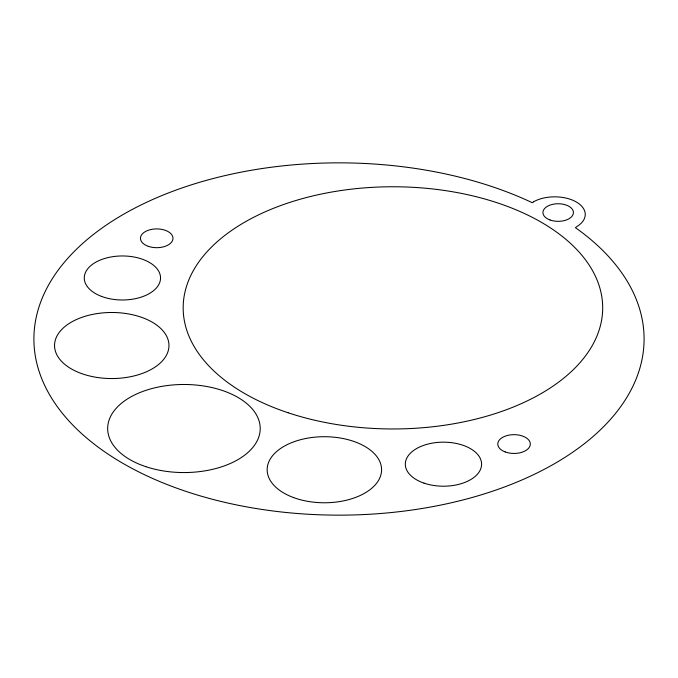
<?xml version="1.0" encoding="UTF-8"?>
<svg xmlns="http://www.w3.org/2000/svg" width="678" height="678" viewBox="0 0 678 678"><rect width="100%" height="100%" fill="white"/><g stroke="black" fill="none" stroke-linecap="round" stroke-linejoin="round"><path stroke-width="1.02" d="M533.552 201.773L532.306 202.722L530.162 201.713A305.1 176.153 0 0 0 41.477 299.981A305.1 176.153 0 0 0 408.681 510.492A305.1 176.153 0 0 0 575.427 227.664L576.69 226.681A30.51 17.611 0 0 0 576.308 201.993A30.51 17.611 0 0 0 533.552 201.773M288.057 412.741A209.756 121.099 0 0 0 602.691 307.863A209.756 121.099 0 0 0 288.057 202.985A209.756 121.099 0 0 0 288.057 412.741M505.229 451.946A16.264 9.39 0 0 0 530.289 444.514A16.264 9.39 0 0 0 506.61 435.7A16.264 9.39 0 0 0 505.229 451.946M423.996 483.126A38.138 22.018 0 0 0 481.592 464.447A38.138 22.018 0 0 0 424.775 444.988A38.138 22.018 0 0 0 423.996 483.126M293.667 497.61A57.206 33.027 0 0 0 381.528 471.159A57.206 33.027 0 0 0 297.922 440.454A57.206 33.027 0 0 0 293.667 497.61M145.804 466.659A76.275 44.036 0 0 0 260.216 428.521A76.275 44.036 0 0 0 145.804 390.384A76.275 44.036 0 0 0 145.804 466.659M550.028 219.986A15.255 8.806 0 0 0 573.418 212.892A15.255 8.806 0 0 0 551.078 204.748A15.255 8.806 0 0 0 550.028 219.986M81.513 373.553A57.206 33.027 0 0 0 168.932 346.619A57.206 33.027 0 0 0 84.818 316.38A57.206 33.027 0 0 0 81.513 373.553M101.446 296.371A38.138 22.018 0 0 0 160.474 279.26A38.138 22.018 0 0 0 105.285 258.301A38.138 22.018 0 0 0 101.446 296.371M148.397 246.368A16.264 9.39 0 0 0 172.983 238.427A16.264 9.39 0 0 0 148.779 230.105A16.264 9.39 0 0 0 148.397 246.368"/></g></svg>
